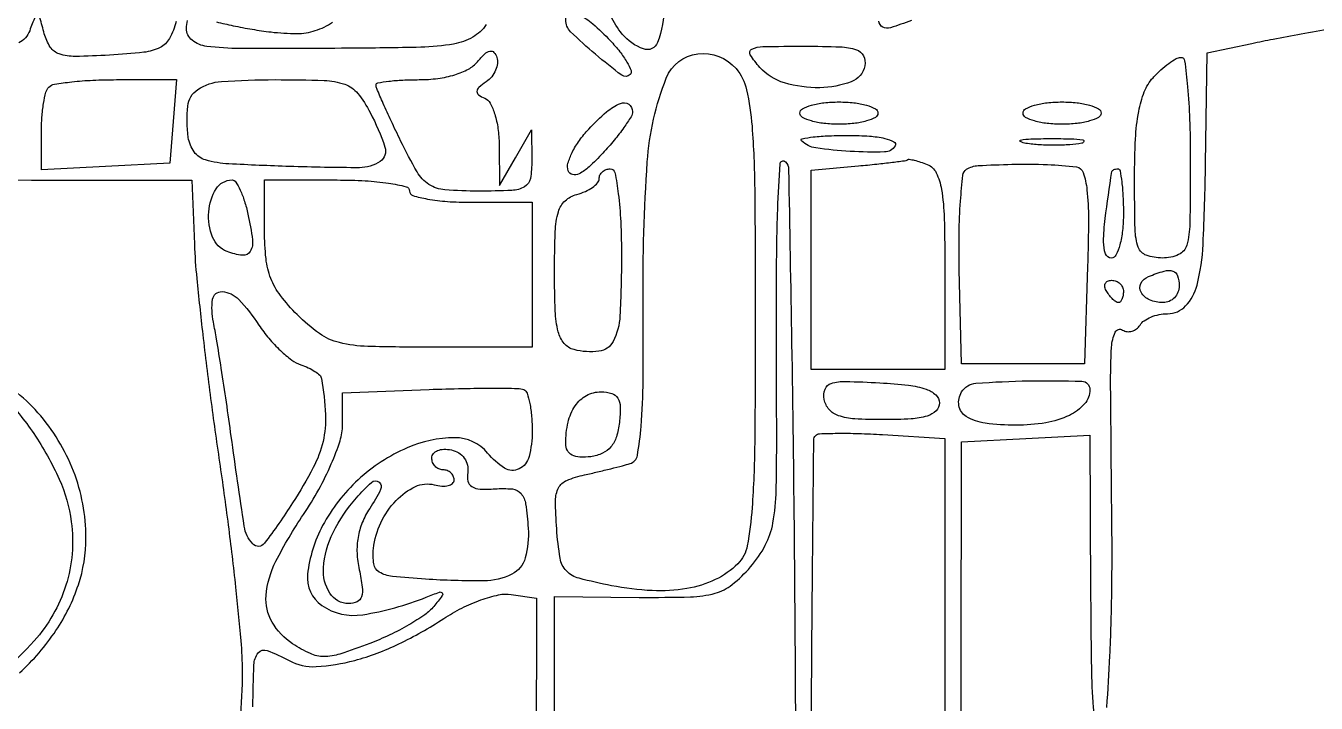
# Model space of a CAD drawing. Extents: x 24 to 1546, y 0 to 2379.
# Drawn here: x 516.6 to 632.3, y 1345.1 to 1405.8 of the extents above; entities that cross this region are included whole.
import ezdxf

# ---------------------------------------------------------------- set-up
doc = ezdxf.new("R2010")
doc.units = 0
doc.header["$MEASUREMENT"] = 0
doc.layers.get('0').update_dxf_attribs({"linetype": 'CONTINUOUS'})

msp = doc.modelspace()

# ---------------------------------------------------------------- linework, layer by layer
for points in [[(339.46395, 1554.999339, -0.000003), (282.698834, 1555.153426, -0.227171)], [(465.537864, 1516.025958, 0.00052), (514.769083, 1516.135333, 0.000015), (559.321584, 1516.282001, 0.198049), (559.82472, 1516.491386, 0.666901), (559.738404, 1516.700818, 0.000016), (515.705282, 1516.855093, 0.000528), (466.942902, 1516.972909, 0.000315)], [(445.314506, 1439.265567, -0.000074), (500.206797, 1439.149419, -0.003308)], [(302.225653, 1186.047247, -0.000033), (424.8983, 1186.005815, -0.00004), (547.358432, 1185.946715, -0.198766), (549.570127, 1185.029873, 0.173075), (550.291384, 1184.687988, 0.041462), (551.637301, 1184.66509, 0.032602), (553.458309, 1184.905106, 0.015424), (555.767481, 1185.438663, -0.015869), (557.807001, 1185.908001, -0.024071), (559.607074, 1186.173274, -0.020949), (561.040309, 1186.254036, -0.263779), (561.498073, 1186.003118, -0.135735), (561.786806, 1185.013027, -0.000274), (562.006269, 1168.617677, -0.002149), (562.133706, 1153.69362, -0.00668)], [(536.964378, 1344.75, -0.007776), (537.04848, 1348.514513, -0.158293), (537.436324, 1349.570881, -0.329465), (538.237721, 1349.791309, -0.030831), (540.213208, 1348.885894, 0.137609), (542.642006, 1348.348128, 0.052712), (546.088408, 1348.907592, 0.045261), (550.043211, 1350.381377, 0.034371), (554.070129, 1352.665107, -0.030398), (555.680958, 1353.595608, -0.029854), (557.402314, 1354.33021, -0.031258), (558.985756, 1354.787546, -0.090865), (560.119559, 1354.83002), (562.398891, 1354.5), (562.25368, 1296, 0.000011), (562.194109, 1271.777433, 0.000011), (562.135194, 1247.372216, 0.000011), (562.084427, 1225.948068, 0.000042)], [(517.430979, 1406.634517, 0.007743), (516.948622, 1405.390148, -0.189605), (515.970459, 1404.29509, -0.086214)], [(530.085028, 1406.208534, -0.060573), (529.481154, 1404.699945, -0.151739), (528.637305, 1403.885186, -0.089404), (527.18461, 1403.454297, -0.013029), (524.103366, 1403.194993, -0.010976), (521.031701, 1403.08452, -0.083274), (519.60417, 1403.303435, -0.168412), (518.794372, 1403.921638, -0.082512), (518.258041, 1405.121253, 0.005757), (517.864187, 1406.559487, 0.279304)], [(557.871972, 1405.936278, -0.116339), (556.667773, 1404.808934, -0.087991), (554.958049, 1404.193967, -0.036663), (552.000615, 1403.90782, -0.004499), (545.5, 1403.815744, -0.001609), (535.840869, 1403.79694, -0.030419), (532.821344, 1403.984667, -0.139572), (531.511472, 1404.538879, -0.227082), (531, 1405.606989, -0.073293), (531.102089, 1406.299691, -0.204762)], [(533.691037, 1406.186862, 0.010224), (535.186756, 1405.842546, 0.010233), (536.894479, 1405.522348, 0.010715), (538.587893, 1405.277744, 0.030684), (540.895935, 1405.137536, 0.077594), (542.552686, 1405.39735, 0.0735), (544.103801, 1406.160383, 0.025452)], [(596, 1406.306102, -0.013895), (594.108928, 1405.651729, -0.202439), (593.420002, 1405.716769, -0.252864), (593.072494, 1406.245054, -0.021628)], [(613.51508, 1344.686024, 0.006038), (613.787823, 1349.31875, 0.008129), (613.957368, 1354.881019, 0.00612), (613.96944, 1361, -0.000656), (613.857551, 1373.49266, -0.015601), (613.940327, 1377.006355, -0.093906), (614.270203, 1378.342682, -0.451106), (614.930902, 1378.542705, 0.108373), (615.334197, 1378.401101, 0.099685), (615.77286, 1378.434921, 0.095498), (616.179369, 1378.639411, 0.090427), (616.489919, 1378.983688, -0.105504), (616.86303, 1379.373271, -0.051367), (617.472261, 1379.701458, -0.047723), (618.203903, 1379.924661, -0.050225), (618.952028, 1380, 0.206213), (620.580122, 1380.701288, 0.127962), (621.598773, 1382.553536, 0.050484), (622.143616, 1386.223466, 0.008156), (622.361892, 1393.45129), (622.5, 1403.402581), (626.5, 1404.25325, -0.00522), (628.420917, 1404.640852, -0.002374), (630.940625, 1405.10957, -0.00235), (633.601862, 1405.578647, -0.003226)], [(563.986205, 1284.561702), (564, 1354.623404), (571.581818, 1354.561702, 0.008425), (576.189688, 1354.601844, 0.060274), (578.389731, 1354.925266, 0.102448), (579.927506, 1355.707464, 0.046212), (581.564291, 1357.285388, 0.056104), (582.892668, 1359.230167, 0.077159), (583.583887, 1361.227596, 0.040233), (583.876462, 1364.181631, 0.005714), (583.918396, 1370.285388, -0.001449), (583.897812, 1382.692315, -0.008022), (584.013149, 1389.365333, -0.008715), (584.221059, 1393.45813, -0.643797), (584.696866, 1393.636468, -0.194291), (584.983895, 1392.960592, -0.000224), (585.254482, 1377.364115, -0.001978), (585.480967, 1359.866283, -0.00121), (585.616557, 1339.219801, 0.000101), (585.800377, 1296.962147, 0.003824)], [(502.75, 1392), (517.125, 1391.998009), (531.5, 1391.996018), (531.716692, 1386.248009, 0.015354), (531.928618, 1383.153871, 0.003869), (532.467015, 1378.133303, 0.003945), (533.172405, 1372.40194, 0.003972), (533.966692, 1366.695151, -0.004677), (534.745077, 1361.04422, -0.004937), (535.402716, 1355.480455, -0.004728), (535.876757, 1350.674797, -0.022221), (536, 1347.902993, -0.045061), (535.204324, 1339.091988, -0.025787)], [(669.79548, 1002.302636, -0.00002), (669.596685, 899.530331, -0.000025), (669.388942, 796.915146, -0.198373)], [(516.035557, 1347.787009, 0.060091), (519.307141, 1351.588895, 0.067338), (521.312252, 1355.676399, 0.08085), (521.994877, 1359.900038, 0.092071), (520.878313, 1365.875162, 0.089282), (517.686053, 1371.123557, 0.094146), (513.037279, 1374.720433, 0.117795)], [(514.536064, 1372.645671, -0.044536), (517.316521, 1369.248201, -0.044192), (519.596591, 1365.157729, -0.071837), (520.681405, 1361.338637, -0.10975), (520.194726, 1355.646477, -0.107655), (517.345029, 1350.650869, -0.069208), (511.488914, 1345.721179, -0.021612)], [(600.419918, 1326.204002), (600.5, 1368.5), (606.25, 1368.799904), (612, 1369.099808), (612.063386, 1354.799904, 0.003208), (612.138214, 1347.903097, 0.018174), (612.335123, 1344.233532, 0.090351)]]:
    msp.add_lwpolyline(points, format="xyb")
for points in [[(573.786785, 1415.086785, -0.009849), (573.845508, 1407.593439, -0.086167), (573.240521, 1404.338479, -0.413601), (571.965985, 1403.752767, -0.131475), (570.073188, 1405.089919, -0.068292), (569.046551, 1406.734964, -0.059593), (568.441602, 1408.673299, -0.036209), (568.131924, 1411.449581, -0.008706), (568.033269, 1416.083333, -0.007728), (568.071951, 1419.423639, -0.011386), (568.217997, 1422.353537, -0.006827), (568.428016, 1424.783054, -0.173076), (568.708849, 1425.375516, -0.118669), (569.121725, 1425.628178, -0.040663), (569.809062, 1425.790312, -0.037695), (570.625458, 1425.85167, -0.035475), (571.458849, 1425.792183, -0.174438), (572.583961, 1425.195554, -0.131677), (573.229995, 1423.942328, -0.042598), (573.562051, 1421.382086, -0.004075)], [(568.996296, 1404.503943, -0.021757), (569.854495, 1403.506866, -0.034588), (570.488096, 1402.5768, -0.038209), (570.858092, 1401.815708, -0.298825), (570.781892, 1401.448559, -0.373752), (570.020491, 1401.395138, -0.014836), (567.669883, 1403.276526, -0.017329), (565.446581, 1405.303743, -0.201889), (565, 1406.364671, -0.321653), (565.369362, 1406.87943, -0.192774), (566.155273, 1406.836251, -0.069982), (567.433567, 1406.006954, -0.025348)], [(557.871885, 1400.808215, 0.028759), (557.228177, 1400.300007, 0.192873), (557.049411, 1399.942721, 0.270141), (557.19462, 1399.638105, 0.053254), (557.75, 1399.340536, -0.177927), (558.234286, 1398.900438, -0.045592), (558.643222, 1397.905241, -0.040628), (558.930065, 1396.607554, -0.031678), (559.035435, 1395.166667), (559.070871, 1391.5), (560.5, 1394), (561.929129, 1396.5), (561.964565, 1393.75, -0.047156), (561.832846, 1392.134566, -0.221466), (561.311748, 1391.391362, -0.12077), (560.185076, 1391.063686, -0.010664), (557.199266, 1391, -0.019271), (554.176419, 1391.116551, -0.124884), (552.743493, 1391.60026, -0.119622), (551.684961, 1392.716999, -0.017071), (550.199266, 1395.526751, -0.003828), (549.356555, 1397.29563, -0.00564), (548.646034, 1398.862786, -0.00279), (548.066824, 1400.199805, -0.101149), (548, 1400.526751, -0.363747), (548.157172, 1400.714212, -0.013469), (549.139032, 1400.860983, -0.018908), (550.39091, 1400.965931, -0.011457), (551.877555, 1401, 0.032814), (553.552311, 1401.110029, 0.042089), (555.060487, 1401.43991, 0.048065), (556.284406, 1401.950926, 0.096925), (557.091004, 1402.609653, -0.027964), (557.741742, 1403.310084, -0.138213), (558.211773, 1403.561736, -0.267052), (558.566403, 1403.450071, -0.105912), (558.835334, 1402.993999, -0.112043), (558.888773, 1402.453745, -0.072778), (558.7208, 1401.846486, -0.067393), (558.36574, 1401.267033, -0.069026)], [(580.277759, 1401.988569, -0.123548), (581.220191, 1400.09709, -0.034954), (581.704283, 1396.816786, -0.016825), (581.945582, 1391.207438, -0.002336), (582, 1379.559998, -0.002467), (581.94467, 1368.347807, -0.015354), (581.711554, 1362.605699, -0.027406), (581.278671, 1359.190519, -0.152291), (580.430073, 1357.57293, -0.086341), (578.414645, 1356.154857, -0.067332), (575.857377, 1355.345754, -0.056318), (572.755542, 1355.161132, -0.034499), (569.114799, 1355.607659, -0.015985), (566.20119, 1356.268307, -0.138183), (565.063109, 1356.934472, -0.153599), (564.499337, 1358.067297, -0.021142), (564.194118, 1360.716923, -0.015784), (564.090849, 1363.243816, -0.122256), (564.362835, 1364.384733, -0.178548), (565.094544, 1365.052977, -0.042628), (566.694118, 1365.550445, 0.003463), (567.862419, 1365.815678, 0.003246), (569.052481, 1366.102694, 0.00323), (570.105103, 1366.371035, 0.011131), (570.782412, 1366.564576, 0.280891), (571.42699, 1367.295754, 0.02363), (571.761193, 1369.90038, 0.018061), (571.944085, 1374.031392, 0.004229), (571.941787, 1380.960321, -0.019225), (572.317469, 1393.624939, -0.077483), (574.021317, 1401.146912, -0.274181), (576.835838, 1403.323042, -0.251527)], [(591.811191, 1402.25, -0.261289), (590.59757, 1400.810725, -0.08603), (587.778335, 1400.275937, -0.076513), (584.612067, 1400.712132, -0.137253), (582.408447, 1402.101165, -0.044793), (581.552587, 1403.236303, -0.448088), (581.701338, 1403.742126, -0.10689), (582.675433, 1403.969469, -0.004078), (586.418337, 1404, -0.008766), (589.615508, 1403.943946, -0.069793), (591.066484, 1403.688265, -0.20353), (591.692201, 1403.144587, -0.162215)], [(621, 1394, -0.003707), (620.955995, 1388.064536, -0.064117), (620.680556, 1386.15, -0.224677), (619.950811, 1385.306062, -0.104331), (618.5, 1385, -0.084892), (617.054729, 1385.247166, -0.227981), (616.337153, 1385.967126, -0.078649), (616.049536, 1387.561597, -0.005373), (616, 1392.171259, -0.01222), (616.085707, 1395.677625, -0.033257), (616.371448, 1398.143437, -0.047965), (616.876173, 1399.913904, -0.090746), (617.654988, 1401.171259, -0.02333), (618.350596, 1401.871311, -0.027601), (619.072045, 1402.462807, -0.028185), (619.724333, 1402.885703, -0.130443), (620.154988, 1403, -0.377587), (620.49228, 1402.702933, -0.008259), (620.751778, 1400.35625, -0.014598), (620.939213, 1397.450773, -0.008807)], [(529.810365, 1397.25), (529.5, 1393.5), (523.75, 1393.200096), (518, 1392.900192), (518, 1396.283429, -0.018162), (518.048843, 1397.627655, -0.022632), (518.195833, 1398.868674, -0.0217), (518.407288, 1399.877856, -0.134671), (518.666667, 1400.333333, -0.157846), (519.180406, 1400.595777, -0.012405), (520.721899, 1400.804167, -0.015912), (522.612401, 1400.951437, -0.011481), (524.727032, 1401), (530.120731, 1401)], [(547.47432, 1398.04966, -0.036511), (548.799038, 1394.953244, -0.34027), (548.364604, 1393.662606, -0.149065), (546.514831, 1393.102152, -0.007813), (540.25, 1393.211067, -0.004837), (534.803926, 1393.44366, -0.056996), (532.716668, 1393.793846, -0.168796), (531.695359, 1394.514572, -0.120854), (531.170919, 1395.822726, -0.061214), (531.119069, 1398.630075, -0.223448), (532.016348, 1400.115211, -0.130606), (534.135532, 1400.83611, -0.017041), (538.942935, 1401, -0.007922), (543.343397, 1400.930278, -0.075458), (545.187603, 1400.590272, -0.140923), (546.352671, 1399.770857, -0.050191)], [(571, 1398.146023, -0.140492), (570.861252, 1397.661977, -0.015594), (570.215324, 1396.696222, -0.018015), (569.351768, 1395.575954, -0.013669), (568.328763, 1394.409733, -0.018841), (567.103171, 1393.183376, -0.069864), (566.208339, 1392.559916, -0.175545), (565.605553, 1392.486327, -0.26147), (565.221603, 1392.835192, -0.151896), (565.208065, 1393.503185, -0.044423), (565.583915, 1394.472183, -0.040165), (566.226081, 1395.545705, -0.033717), (567.067153, 1396.571482, -0.025389), (568.662678, 1398.105787, -0.08376), (569.904019, 1398.863352, -0.24334), (570.648884, 1398.791183, -0.254492)], [(593, 1398, -0.277684), (592.767902, 1397.614308, -0.052312), (591.971875, 1397.29375, -0.042582), (590.841111, 1397.072542, -0.027026), (589.5, 1397, -0.027026), (588.158889, 1397.072542, -0.042582), (587.028125, 1397.29375, -0.052312), (586.232098, 1397.614308, -0.277684), (586, 1398, -0.277684), (586.232098, 1398.385692, -0.052312), (587.028125, 1398.70625, -0.042582), (588.158889, 1398.927458, -0.027026), (589.5, 1399, -0.027026), (590.841111, 1398.927458, -0.042582), (591.971875, 1398.70625, -0.052312), (592.767902, 1398.385692, -0.277684)], [(613, 1398, -0.277684), (612.767902, 1397.614308, -0.052312), (611.971875, 1397.29375, -0.042582), (610.841111, 1397.072542, -0.027026), (609.5, 1397, -0.027026), (608.158889, 1397.072542, -0.042582), (607.028125, 1397.29375, -0.052312), (606.232098, 1397.614308, -0.277684), (606, 1398, -0.277684), (606.232098, 1398.385692, -0.052312), (607.028125, 1398.70625, -0.042582), (608.158889, 1398.927458, -0.027026), (609.5, 1399, -0.027026), (610.841111, 1398.927458, -0.042582), (611.971875, 1398.70625, -0.052312), (612.767902, 1398.385692, -0.277684)], [(594.530536, 1395.049409, -0.254787), (593.586315, 1394.510958, -0.018775), (590.503126, 1394.5672, -0.021705), (587.438687, 1394.872154, -0.1621), (586.149222, 1395.517445, -0.601043), (586.207021, 1395.706316, -0.019555), (587.196587, 1395.858249, -0.01871), (588.612518, 1395.965817, -0.009602), (590.39235, 1396, -0.017366), (592.233044, 1395.936051, -0.039105), (593.613335, 1395.730791, -0.066094), (594.428889, 1395.42587, -0.433022)], [(611.26375, 1395.296069, -0.031163), (610.209518, 1395.160023, -0.015827), (608.872547, 1395.114038, -0.015659), (607.485188, 1395.153707, -0.022548), (606.26375, 1395.282419, -0.075924), (605.761725, 1395.438612, -0.720633), (605.780601, 1395.581582, -0.040183), (606.711719, 1395.684722, -0.006817), (608.5, 1395.713986, -0.00738), (610.29708, 1395.692368, -0.030832), (611.374351, 1395.596853, -0.49082), (611.455688, 1395.450815, -0.248898)], [(570, 1385.083333, -0.012561), (569.867313, 1379.802283, -0.106097), (569.255568, 1377.517791, -0.249232), (567.984075, 1376.63056, -0.093898), (565.75, 1376.779388, -0.156958), (564.868537, 1377.338354, -0.112206), (564.335066, 1378.386484, -0.052199), (564.067043, 1380.247688, -0.00968), (564, 1383.710251, -0.00892), (564.065312, 1387.371106, -0.06073), (564.347384, 1389.153082, -0.137202), (564.950837, 1390.135133, -0.12345), (566, 1390.710251, 0.038887), (566.765484, 1390.975456, 0.050447), (567.4125, 1391.339118, 0.059916), (567.858742, 1391.740524, 0.181596), (568, 1392.116631, -0.11244), (568.076751, 1392.453613, -0.100175), (568.29375, 1392.74051, -0.094306), (568.618165, 1392.932993, -0.087079), (569, 1393, -0.358279), (569.413184, 1392.660328, -0.017257), (569.718421, 1390.770833, -0.020659), (569.931976, 1388.244726, -0.010757)], [(597.418213, 1393.393011, -0.192406), (598.217093, 1392.653872, -0.06988), (598.688469, 1391.154102, -0.034532), (598.937024, 1388.571713, -0.00673), (599, 1383.893011), (599, 1375), (593, 1375), (587, 1375), (587, 1383.942502), (587, 1392.885004), (591.25, 1393.267795, 0.003481), (592.891171, 1393.427138, 0.005442), (594.300975, 1393.589461, 0.001791), (595.513182, 1393.746833, 0.169509), (595.668213, 1393.825293, -0.253017), (595.80275, 1393.868197, -0.013811), (596.251663, 1393.770377, -0.018731), (596.799865, 1393.612959, -0.012331)], [(610.788933, 1393.170911, -0.289231), (611.400744, 1392.660874, -0.050329), (611.732383, 1391.121562, -0.029151), (611.870315, 1388.538335, -0.007017), (611.788933, 1384.25), (611.5, 1375.5), (606, 1375.5), (600.5, 1375.5), (600.289578, 1383.965443, -0.009711), (600.271754, 1387.248273, -0.014714), (600.395703, 1390.101189, -0.009341), (600.609791, 1392.433727, -0.231028), (600.946342, 1392.965443, -0.12472), (601.97491, 1393.288414, -0.008805), (605.00918, 1393.405238, -0.013537), (608.195553, 1393.385484, -0.024645)], [(615, 1389, -0.025532), (614.92165, 1387.466642, -0.040516), (614.682401, 1386.174573, -0.048795), (614.336339, 1385.259602, -0.285307), (613.918419, 1385, -0.321429), (613.397293, 1385.37361, -0.083306), (613.222379, 1386.453534, -0.031488), (613.365787, 1388.540474, -0.004593), (613.962232, 1392.75, -0.173225), (614.013622, 1392.845659, -0.075041), (614.135781, 1392.926563, -0.061414), (614.305898, 1392.981523, -0.047489), (614.5, 1393, -0.362246), (614.69791, 1392.834959, -0.014069), (614.853125, 1391.825, -0.019357), (614.964002, 1390.53358, -0.011735)], [(536.515705, 1388.928494, -0.02017), (536.92368, 1386.632701, -0.162887), (536.726989, 1385.59546, -0.30255), (536.035722, 1385.241824, -0.063004), (534.643128, 1385.58345, -0.210627), (533.349722, 1386.867052, -0.111234), (532.999719, 1389.144955, -0.12216), (533.666016, 1391.209264, -0.259465), (535.087211, 1392, -0.254736), (535.42002, 1391.818677, -0.034451), (535.817806, 1391.097745, -0.032809), (536.202453, 1390.105239, -0.021986)], [(551, 1391, 0.332234), (551.292067, 1390.608967, 0.026982), (552.615625, 1390.29375, 0.027868), (554.39166, 1390.072146, 0.017105), (556.5, 1390), (562, 1390), (562, 1383.5), (562, 1377), (552.923077, 1377, -0.00641), (547.254097, 1377.072679, -0.053375), (544.711453, 1377.411017, -0.095432), (542.924531, 1378.228859, -0.041495), (540.923077, 1379.923077, -0.033689), (539.432567, 1381.629213, -0.069879), (538.569328, 1383.168273, -0.06588), (538.134598, 1384.944251, -0.02713), (538, 1387.423077), (538, 1392), (544.5, 1392, -0.013867), (547.036573, 1391.929639, -0.024301), (549.125, 1391.711538, -0.022017), (550.685898, 1391.400526, -0.345347)], [(620, 1382.5, -0.095012), (619.890211, 1381.927451, -0.096907), (619.576711, 1381.440625, -0.098834), (619.108867, 1381.114729, -0.103216), (618.559017, 1381, -0.100328), (617.352736, 1381.244508, -0.165991), (616.585568, 1381.929616, -0.252745), (616.571477, 1382.723844, -0.179436), (617.243769, 1383.335642, -0.024413), (618.665129, 1383.82951, -0.146017), (619.440525, 1383.826107, -0.247945), (619.860442, 1383.410316, -0.076209)], [(615, 1382, -0.042167), (614.967655, 1381.617151, -0.061769), (614.870461, 1381.29375, -0.081139), (614.727648, 1381.07446, -0.210953), (614.559017, 1381, -0.151918), (614.34829, 1381.065539, -0.038439), (614.066025, 1381.29375, -0.035638), (613.768994, 1381.617226, -0.029505), (613.5, 1382, -0.082592), (613.343488, 1382.3821, -0.161196), (613.3746, 1382.70625, -0.182303), (613.586039, 1382.921712, -0.108972), (613.940983, 1383, -0.093332), (614.345238, 1382.923877, -0.09642), (614.688914, 1382.70625, -0.099167), (614.918938, 1382.381556, -0.105053)], [(537.5, 1378.991308, 0.028347), (538.394351, 1377.800649, 0.027467), (539.426563, 1376.705518, 0.028566), (540.440675, 1375.846253, 0.084021), (541.25, 1375.426795, -0.031079), (541.928249, 1375.161654, -0.038461), (542.519431, 1374.829669, -0.042327), (542.954011, 1374.483128, -0.16331), (543.11402, 1374.182612, -0.029086), (543.462179, 1370.951922, -0.069511), (543.246835, 1368.555034, -0.064156), (542.368032, 1366.195541, -0.021918), (540.522756, 1363.035322, -0.01814), (537.995781, 1359.409039, -0.46816), (536.944018, 1359.35619, -0.149722), (536.181883, 1360.941767, -0.003707), (535.018247, 1369, 0.002334), (534.583105, 1372.073049, 0.00242), (534.124383, 1375.104687, 0.002331), (533.702457, 1377.724581, 0.010483), (533.416511, 1379.25, -0.086745), (533.348511, 1381.296728, -0.391958), (534.194466, 1381.986212, -0.191276), (535.687681, 1381.28095, -0.041025)], [(562, 1369.440983, -0.061917), (561.719352, 1367.183343, -0.221434), (560.824388, 1366.083806, -0.259401), (559.52983, 1366.156169, -0.078817), (558, 1367.5, 0.224535), (555.04451, 1368.878156, 0.102537), (550.779876, 1367.970189, 0.08254), (546.402924, 1365.109793, 0.083746), (543.212328, 1361, 0.097083), (541.862546, 1356.628554, 0.274458), (543.142354, 1353.836504, 0.193034), (546.804124, 1353.002664, 0.055888), (552.5, 1354.573777, -0.007568), (553.685199, 1355.027573, -0.32132), (553.932012, 1354.958928, -0.344717), (553.935425, 1354.711731, -0.00811), (553.171231, 1353.739856, -0.070783), (552.371086, 1352.999051, -0.02026), (550.939955, 1352.091679, -0.01996), (549.223668, 1351.188031, -0.01998), (547.441332, 1350.424444, -0.012599), (544.762988, 1349.478185, -0.077691), (543.324358, 1349.246988, -0.109795), (542.113479, 1349.510706, -0.036737), (540.520102, 1350.394872, -0.116873), (538.675495, 1352.343173, -0.153594), (538.142826, 1354.718855, -0.097532), (539.02515, 1357.802486, -0.029811), (541.5, 1362, 0.022114), (542.860727, 1364.228795, 0.023543), (543.988745, 1366.523862, 0.024592), (544.770725, 1368.597781, 0.078007), (545, 1370.058425), (545, 1372.915871), (552.75, 1373.207936, -0.004044), (555.773869, 1373.297405, -0.005871), (558.44375, 1373.323432, -0.003144), (560.696335, 1373.304773, -0.094342), (561.25, 1373.190983, -0.220517), (561.542122, 1372.874812, -0.028608), (561.779688, 1371.961951, -0.028987), (561.945355, 1370.781552, -0.020373)], [(598.5, 1372, -0.199983), (598.205545, 1371.293242, -0.12288), (597.418949, 1370.825206, -0.058993), (595.96632, 1370.569322, -0.014129), (593.513695, 1370.5, -0.014245), (590.909373, 1370.574215, -0.06744), (589.447162, 1370.857936, -0.131839), (588.61692, 1371.412024, -0.13325), (588.179746, 1372.305171, -0.135198), (588.25278, 1373.233466, -0.237126), (588.799604, 1373.750978, -0.07899), (590.107005, 1373.927971, -0.008515), (593.166051, 1373.805171, -0.014095), (595.736289, 1373.585296, -0.053251), (597.310147, 1373.233467, -0.104024), (598.184102, 1372.717127, -0.210494)], [(612, 1373.2, -0.182719), (611.514998, 1371.91713, -0.100049), (610.156995, 1370.888064, -0.071612), (608.039708, 1370.219053, -0.04079), (605.359017, 1370, -0.032861), (602.616669, 1370.180429, -0.105823), (600.903856, 1370.790673, -0.217861), (600.253511, 1371.764811, -0.180217), (600.5, 1373, -0.240944), (601.771143, 1373.769492, -0.013522), (606.52365, 1373.980792, -0.012193), (611.275552, 1373.947547, -0.405052)], [(569.816422, 1370.25, -0.047288), (569.542832, 1368.960485, -0.098515), (569.052378, 1368.062647, -0.11152), (568.301831, 1367.489335, -0.072404), (567.25, 1367.180449, -0.046703), (566.276095, 1367.133918, -0.10875), (565.574388, 1367.322276, -0.150656), (565.154393, 1367.736066, -0.124075), (565, 1368.348662, -0.055652), (565.214187, 1370.267055, -0.094364), (565.857013, 1371.743857, -0.118065), (566.873819, 1372.666779, -0.126161), (568.173411, 1373, -0.072752), (569.128309, 1372.860319, -0.187593), (569.668988, 1372.439505, -0.133394), (569.890901, 1371.647924, -0.030675)], [(599, 1325.78245), (599, 1282.75), (595.875, 1283.375, 0.014289), (594.469487, 1283.614557, 0.009113), (592.823437, 1283.816406, 0.009154), (591.20084, 1283.955451, 0.016795), (589.875, 1284), (587, 1284), (587, 1326.333333, -0.000917), (587.029823, 1342.594524, -0.001507), (587.12176, 1356.353646, -0.00013), (587.244452, 1368.677172, -0.195583), (587.414504, 1369.083333, -0.189993), (587.76795, 1369.237999, -0.006157), (589.347986, 1369.27698, -0.011043), (591.244069, 1369.258525, -0.007358), (593.414504, 1369.15745), (599, 1368.814901)], [(556.216149, 1365.757232, 0.097952), (556.237175, 1364.977085, 0.205078), (556.58659, 1364.494589, 0.125259), (557.336387, 1364.270631, 0.029153), (558.660954, 1364.293484, -0.042063), (560.218448, 1364.280189, -0.197205), (560.996212, 1363.873272, -0.140859), (561.412022, 1362.940858, -0.018366), (561.637723, 1360.754725, -0.083043), (561.372072, 1358.095182, -0.214432), (560.174854, 1356.637867, -0.11415), (557.651648, 1356.03832, -0.017298), (552.433729, 1356.187705, -0.010558), (549.461606, 1356.438935, -0.107679), (548.294465, 1356.82568, -0.22484), (547.801235, 1357.556052, -0.065792), (547.773072, 1358.946753, -0.083085), (548.427217, 1361.24815, -0.079765), (549.800901, 1363.247828, -0.092034), (551.529006, 1364.497623, -0.176387), (553.210678, 1364.655157, 0.046108), (553.896045, 1364.542001, 0.078104), (554.474387, 1364.590939, 0.11606), (554.857461, 1364.786201, 0.220554), (555, 1365.09362, 0.10954), (554.923325, 1365.439407, 0.099841), (554.70625, 1365.733751, 0.095162), (554.381793, 1365.931152, 0.089443), (554, 1366, -0.106506), (553.618461, 1366.082205, -0.099407), (553.29375, 1366.315289, -0.096023), (553.07607, 1366.663585, -0.092041), (553, 1367.073324, -0.177122), (553.138889, 1367.453096, -0.121168), (553.514063, 1367.725734, -0.089798), (554.080399, 1367.845347, -0.057986), (554.75, 1367.787072, -0.090066), (555.407229, 1367.522814, -0.096124), (555.912376, 1367.04881, -0.098665), (556.194629, 1366.431483, -0.100457)], [(547.434672, 1362.54064, 0.048099), (546.764544, 1361.265662, 0.054525), (546.384463, 1359.938152, 0.053404), (546.295749, 1358.536374, 0.043202), (546.491074, 1357.04064, -0.020561), (546.767457, 1355.478266, -0.109105), (546.695586, 1354.618256, -0.212208), (546.299331, 1354.165492, -0.108838), (545.54807, 1354, -0.258207), (543.853126, 1354.937819, -0.159674), (543.290134, 1357.205292, -0.096694), (544.155716, 1360.381082, -0.065874), (546.245689, 1363.499554, -0.028355), (547.601506, 1364.873679, -0.369029), (548.266212, 1364.892535, -0.353994), (548.409466, 1364.225821, -0.027815)]]:
    msp.add_lwpolyline(points, format="xyb", close=True)

doc.saveas('drawing.dxf')
